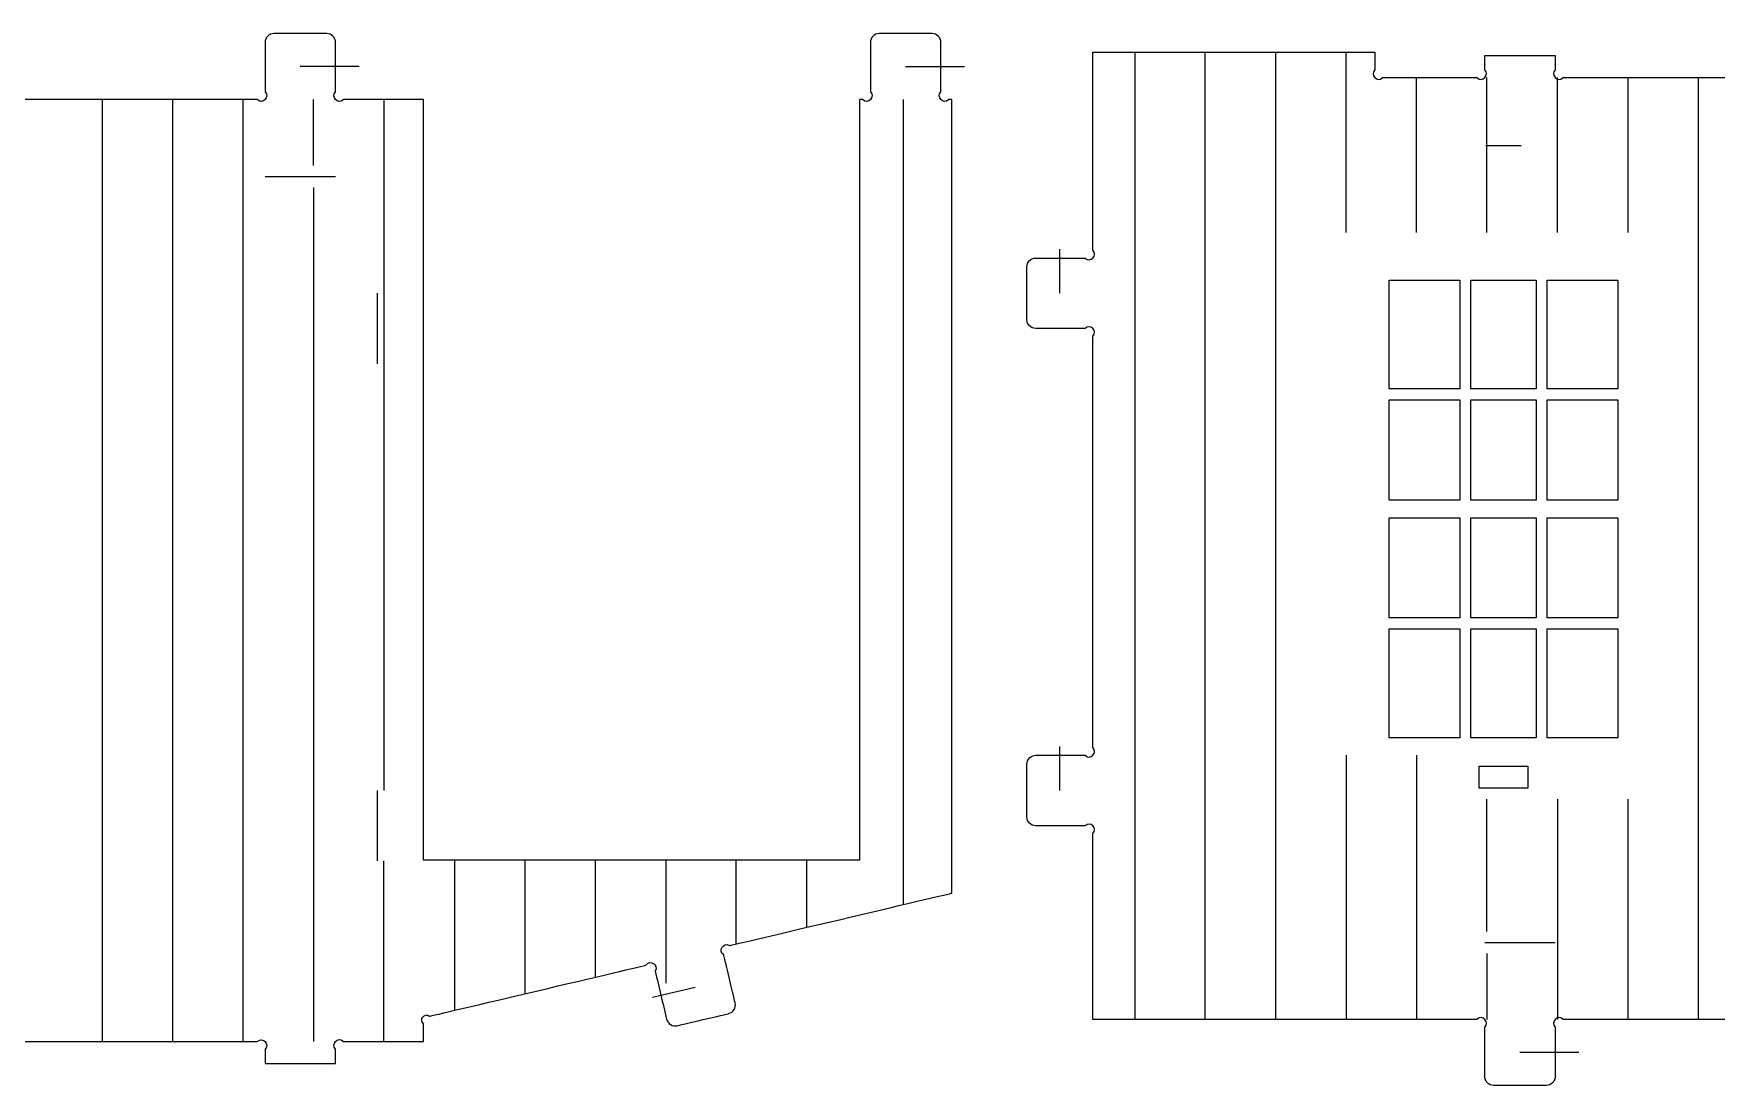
# Model space of a CAD drawing. Header units: millimetres. Extents: x -199 to 215, y -104 to 98.
# Drawn here: x -100.8 to 71.2, y -104 to 3.5 of the extents above; entities that cross this region are included whole.
import ezdxf

# ---------------------------------------------------------------- set-up
doc = ezdxf.new("R2010")
doc.units = ezdxf.units.MM
doc.header["$MEASUREMENT"] = 0
doc.layers.add('Capa 1', color=7, linetype='Continuous')

msp = doc.modelspace()

# ---------------------------------------------------------------- linework, layer by layer
at = {"layer": 'Capa 1', "color": 93, "lineweight": 18}
for points, knots in [([(-77.8962, -99.5076), (-78.7467, -99.5076), (-147.0332, -99.5076), (-181.6018, -99.5076), (-181.6018, -99.5076), (-182.1336, -98.976), (-182.9307, -99.7733), (-182.3992, -100.3048), (-182.3992, -100.3048), (-182.3992, -100.3048), (-182.3992, -101.7575), (-182.3992, -101.7575), (-182.3992, -101.7575), (-182.3992, -101.7575), (-189.5992, -101.7576), (-189.5992, -101.7576), (-189.5992, -101.7576), (-189.5992, -101.7576), (-189.5992, -100.3049), (-189.5992, -100.3049), (-189.5992, -100.3049), (-189.0674, -99.7734), (-189.8648, -98.976), (-190.3966, -99.5077), (-190.3966, -99.5077), (-190.3966, -99.5077), (-198.5989, -99.5076), (-198.5989, -99.5076), (-198.5989, -99.5076), (-198.5989, -99.5076), (-198.5989, -3.2076), (-198.5989, -3.2076), (-198.5989, -3.2076), (-198.5989, -3.2076), (-190.3965, -3.2076), (-190.3965, -3.2076), (-190.3965, -3.2076), (-189.8647, -3.7391), (-189.0674, -2.9417), (-189.5991, -2.4102), (-189.5991, -2.4102), (-189.5991, -2.4102), (-189.5991, 2.6425), (-189.5991, 2.6425), (-189.5991, 2.6425), (-189.5991, 3.1396), (-189.196, 3.5427), (-188.6989, 3.5427), (-188.6989, 3.5427), (-188.6989, 3.5427), (-183.299, 3.5426), (-183.299, 3.5426), (-183.299, 3.5426), (-182.8021, 3.5426), (-182.399, 3.1395), (-182.399, 2.6424), (-182.399, 2.6424), (-182.399, 0.9582), (-182.399, -0.726), (-182.399, -2.4103), (-182.399, -2.4103), (-182.9305, -2.9418), (-182.1334, -3.7392), (-181.6016, -3.2077), (-181.6016, -3.2077), (-181.6016, -3.2077), (-77.8962, -3.2076), (-77.8962, -3.2076), (-77.8962, -3.2076), (-77.3647, -3.7391), (-76.5676, -2.9417), (-77.0991, -2.4102), (-77.0991, -2.4102), (-77.0991, -2.4102), (-77.0991, 2.6425), (-77.0991, 2.6425), (-77.0991, 2.6425), (-77.0991, 3.1396), (-76.696, 3.5427), (-76.1991, 3.5427), (-76.1991, 3.5427), (-76.1991, 3.5427), (-70.7989, 3.5426), (-70.7989, 3.5426), (-70.7989, 3.5426), (-70.302, 3.5426), (-69.8989, 3.1395), (-69.8989, 2.6424), (-69.8989, 2.6424), (-69.8989, 0.9582), (-69.8989, -0.726), (-69.8989, -2.4103), (-69.8989, -2.4103), (-70.4307, -2.9418), (-69.6333, -3.7392), (-69.1015, -3.2077), (-69.1015, -3.2077), (-69.1015, -3.2077), (-60.899, -3.2076), (-60.899, -3.2076), (-60.899, -3.2076), (-60.899, -3.2076), (-60.899, -80.9675), (-60.899, -80.9675), (-60.899, -80.9675), (-60.899, -80.9675), (-16.349, -80.9675), (-16.349, -80.9675), (-16.349, -80.9675), (-16.349, -80.9675), (-16.349, -3.2076), (-16.349, -3.2076), (-16.349, -3.2076), (-16.349, -3.2076), (-16.0213, -3.2076), (-16.0213, -3.2076), (-16.0213, -3.2076), (-15.4895, -3.7391), (-14.6924, -2.9417), (-15.2239, -2.4102), (-15.2239, -2.4102), (-15.2239, -2.4102), (-15.2239, 2.6425), (-15.2239, 2.6425), (-15.2239, 2.6425), (-15.2239, 3.1396), (-14.8208, 3.5427), (-14.3239, 3.5427), (-14.3239, 3.5427), (-14.3239, 3.5427), (-8.9241, 3.5426), (-8.9241, 3.5426), (-8.9241, 3.5426), (-8.427, 3.5426), (-8.0239, 3.1395), (-8.0239, 2.6424), (-8.0239, 2.6424), (-8.0239, 0.9582), (-8.0239, -0.726), (-8.0239, -2.4103), (-8.0239, -2.4103), (-8.5557, -2.9418), (-7.7583, -3.7392), (-7.2268, -3.2077), (-7.2268, -3.2077), (-7.2268, -3.2077), (-6.8989, -3.2076), (-6.8989, -3.2076), (-6.8989, -3.2076), (-6.8989, -3.2076), (-6.8989, -84.3513), (-6.8989, -84.3513), (-6.8989, -84.3513), (-6.8989, -84.3513), (-29.619, -89.7079), (-29.619, -89.7079), (-29.619, -89.7079), (-30.2585, -89.3126), (-30.8515, -90.2714), (-30.212, -90.6669), (-30.212, -90.6669), (-30.212, -90.6669), (-29.0526, -95.5848), (-29.0526, -95.5848), (-29.0526, -95.5848), (-28.9386, -96.0686), (-29.2381, -96.5532), (-29.7221, -96.6673), (-29.7221, -96.6673), (-29.7221, -96.6673), (-34.9779, -97.9065), (-34.9779, -97.9065), (-34.9779, -97.9065), (-35.4618, -98.0206), (-35.9466, -97.7208), (-36.0605, -97.237), (-36.0605, -97.237), (-36.447, -95.5977), (-36.8336, -93.9584), (-37.2201, -92.3191), (-37.2201, -92.3191), (-36.8245, -91.6799), (-37.7836, -91.0868), (-38.179, -91.7261), (-38.179, -91.7261), (-38.179, -91.7261), (-60.2846, -96.9379), (-60.2846, -96.9379), (-60.2846, -96.9379), (-60.8022, -96.5284), (-61.4163, -97.3043), (-60.899, -97.7138), (-60.899, -97.7138), (-60.899, -97.7138), (-60.899, -99.5074), (-60.899, -99.5074), (-60.899, -99.5074), (-60.899, -99.5074), (-69.1016, -99.5075), (-69.1016, -99.5075), (-69.1016, -99.5075), (-69.6334, -98.9759), (-70.4307, -99.7732), (-69.899, -100.3047), (-69.899, -100.3047), (-69.899, -100.3047), (-69.899, -101.7574), (-69.899, -101.7574), (-69.899, -101.7574), (-69.899, -101.7574), (-77.099, -101.7575), (-77.099, -101.7575), (-77.099, -101.7575), (-77.099, -101.7575), (-77.099, -100.3048), (-77.099, -100.3048), (-77.099, -100.3048), (-76.5676, -99.7733), (-77.3576, -99.036), (-77.8962, -99.5076)], [0, 0, 0, 0, 0.01785714, 0.01785714, 0.01785714, 0.01785715, 0.03571429, 0.03571429, 0.03571429, 0.0357143, 0.05357143, 0.05357143, 0.05357143, 0.05357144, 0.07142857, 0.07142857, 0.07142857, 0.07142858, 0.08928571, 0.08928571, 0.08928571, 0.08928572, 0.10714286, 0.10714286, 0.10714286, 0.10714287, 0.125, 0.125, 0.125, 0.12500001, 0.14285714, 0.14285714, 0.14285714, 0.14285715, 0.16071429, 0.16071429, 0.16071429, 0.1607143, 0.17857143, 0.17857143, 0.17857143, 0.17857144, 0.19642857, 0.19642857, 0.19642857, 0.19642858, 0.21428571, 0.21428571, 0.21428571, 0.21428572, 0.23214286, 0.23214286, 0.23214286, 0.23214287, 0.25, 0.25, 0.25, 0.25000001, 0.26785714, 0.26785714, 0.26785714, 0.26785715, 0.28571429, 0.28571429, 0.28571429, 0.2857143, 0.30357143, 0.30357143, 0.30357143, 0.30357144, 0.32142857, 0.32142857, 0.32142857, 0.32142858, 0.33928571, 0.33928571, 0.33928571, 0.33928572, 0.35714286, 0.35714286, 0.35714286, 0.35714287, 0.375, 0.375, 0.375, 0.37500001, 0.39285714, 0.39285714, 0.39285714, 0.39285715, 0.41071429, 0.41071429, 0.41071429, 0.4107143, 0.42857143, 0.42857143, 0.42857143, 0.42857144, 0.44642857, 0.44642857, 0.44642857, 0.44642858, 0.46428571, 0.46428571, 0.46428571, 0.46428572, 0.48214286, 0.48214286, 0.48214286, 0.48214287, 0.5, 0.5, 0.5, 0.50000001, 0.51785714, 0.51785714, 0.51785714, 0.51785715, 0.53571429, 0.53571429, 0.53571429, 0.5357143, 0.55357143, 0.55357143, 0.55357143, 0.55357144, 0.57142857, 0.57142857, 0.57142857, 0.57142858, 0.58928571, 0.58928571, 0.58928571, 0.58928572, 0.60714286, 0.60714286, 0.60714286, 0.60714287, 0.625, 0.625, 0.625, 0.62500001, 0.64285714, 0.64285714, 0.64285714, 0.64285715, 0.66071429, 0.66071429, 0.66071429, 0.6607143, 0.67857143, 0.67857143, 0.67857143, 0.67857144, 0.69642857, 0.69642857, 0.69642857, 0.69642858, 0.71428571, 0.71428571, 0.71428571, 0.71428572, 0.73214286, 0.73214286, 0.73214286, 0.73214287, 0.75, 0.75, 0.75, 0.75000001, 0.76785714, 0.76785714, 0.76785714, 0.76785715, 0.78571429, 0.78571429, 0.78571429, 0.7857143, 0.80357143, 0.80357143, 0.80357143, 0.80357144, 0.82142857, 0.82142857, 0.82142857, 0.82142858, 0.83928571, 0.83928571, 0.83928571, 0.83928572, 0.85714286, 0.85714286, 0.85714286, 0.85714287, 0.875, 0.875, 0.875, 0.87500001, 0.89285714, 0.89285714, 0.89285714, 0.89285715, 0.91071429, 0.91071429, 0.91071429, 0.9107143, 0.92857143, 0.92857143, 0.92857143, 0.92857144, 0.94642857, 0.94642857, 0.94642857, 0.94642858, 0.96428571, 0.96428571, 0.96428571, 0.96428572, 1, 1, 1, 1]), ([(0.7712, -25.7075), (0.7712, -26.2045), (1.174, -26.6075), (1.6712, -26.6075), (1.6712, -26.6075), (1.6712, -26.6075), (6.7239, -26.6075), (6.7239, -26.6075), (6.7239, -26.6075), (7.2557, -26.0761), (8.053, -26.8734), (7.5215, -27.4049), (7.5215, -27.4049), (7.5215, -27.4049), (7.5215, -69.4605), (7.5215, -69.4605), (7.5215, -69.4605), (8.053, -69.9919), (7.2556, -70.7891), (6.7239, -70.2576), (6.7239, -70.2576), (5.0397, -70.2576), (3.3555, -70.2576), (1.6712, -70.2576), (1.6712, -70.2576), (1.1741, -70.2576), (0.7712, -70.6605), (0.7712, -71.1576), (0.7712, -71.1576), (0.7712, -71.1576), (0.7712, -76.5578), (0.7712, -76.5578), (0.7712, -76.5578), (0.7712, -77.0547), (1.174, -77.4576), (1.6712, -77.4576), (1.6712, -77.4576), (1.6712, -77.4576), (6.7239, -77.4575), (6.7239, -77.4575), (6.7239, -77.4575), (7.2557, -76.9261), (8.053, -77.7232), (7.5215, -78.2549), (7.5215, -78.2549), (7.5215, -78.2549), (7.5215, -97.2576), (7.5215, -97.2576), (7.5215, -97.2576), (7.5215, -97.2576), (46.7741, -97.2576), (46.7741, -97.2576), (46.7741, -97.2576), (47.3053, -96.7262), (48.103, -97.5233), (47.5712, -98.0548), (47.5712, -98.0548), (47.5712, -98.0548), (47.5712, -103.1075), (47.5712, -103.1075), (47.5712, -103.1075), (47.5712, -103.6046), (47.974, -104.0076), (48.4712, -104.0076), (48.4712, -104.0076), (48.4712, -104.0076), (53.8714, -104.0076), (53.8714, -104.0076), (53.8714, -104.0076), (54.3683, -104.0076), (54.7714, -103.6047), (54.7714, -103.1075), (54.7714, -103.1075), (54.7714, -101.4233), (54.7714, -99.7391), (54.7714, -98.0548), (54.7714, -98.0548), (54.2399, -97.5233), (55.0373, -96.7262), (55.5688, -97.2576), (55.5688, -97.2576), (55.5688, -97.2576), (198.4241, -97.2576), (198.4241, -97.2576), (198.4241, -97.2576), (198.9556, -96.7262), (199.753, -97.5233), (199.2212, -98.0548), (199.2212, -98.0548), (199.2212, -98.0548), (199.2212, -103.1075), (199.2212, -103.1075), (199.2212, -103.1075), (199.2212, -103.6046), (199.6243, -104.0076), (200.1214, -104.0076), (200.1214, -104.0076), (200.1214, -104.0076), (205.5213, -104.0076), (205.5213, -104.0076), (205.5213, -104.0076), (206.0184, -104.0076), (206.4213, -103.6047), (206.4213, -103.1075), (206.4213, -103.1075), (206.4213, -101.4233), (206.4213, -99.7391), (206.4213, -98.0548), (206.4213, -98.0548), (205.8898, -97.5233), (206.6872, -96.7262), (207.2187, -97.2576), (207.2187, -97.2576), (207.2187, -97.2576), (215.4215, -97.2576), (215.4215, -97.2576), (215.4215, -97.2576), (215.4215, -97.2576), (215.4215, -0.9575), (215.4215, -0.9575), (215.4215, -0.9575), (212.6872, -0.9575), (209.9529, -0.9575), (207.2186, -0.9575), (207.2186, -0.9575), (206.6871, -1.4891), (205.8897, -0.6918), (206.4212, -0.1603), (206.4212, -0.1603), (206.4212, -0.1603), (206.4212, 1.2923), (206.4212, 1.2923), (206.4212, 1.2923), (206.4212, 1.2923), (199.2212, 1.2924), (199.2212, 1.2924), (199.2212, 1.2924), (199.2212, 1.2924), (199.2212, -0.1602), (199.2212, -0.1602), (199.2212, -0.1602), (199.753, -0.6917), (198.9556, -1.4891), (198.4241, -0.9574), (198.4241, -0.9574), (198.4241, -0.9574), (55.5687, -0.9575), (55.5687, -0.9575), (55.5687, -0.9575), (55.0372, -1.4891), (54.2398, -0.6918), (54.7713, -0.1603), (54.7713, -0.1603), (54.7713, -0.1603), (54.7713, 1.2923), (54.7713, 1.2923), (54.7713, 1.2923), (54.7713, 1.2923), (47.5712, 1.2924), (47.5712, 1.2924), (47.5712, 1.2924), (47.5712, 1.2924), (47.5712, -0.1602), (47.5712, -0.1602), (47.5712, -0.1602), (48.103, -0.6917), (47.3053, -1.4891), (46.7741, -0.9574), (46.7741, -0.9574), (46.7741, -0.9574), (37.1187, -0.9575), (37.1187, -0.9575), (37.1187, -0.9575), (36.5872, -1.4891), (35.7898, -0.6918), (36.3216, -0.1603), (36.3216, -0.1603), (36.3216, -0.1603), (36.3216, 1.6536), (36.3216, 1.6536), (36.3216, 1.6536), (36.3216, 1.6536), (7.5215, 1.6536), (7.5215, 1.6536), (7.5215, 1.6536), (7.5215, 1.6536), (7.5215, -18.6103), (7.5215, -18.6103), (7.5215, -18.6103), (8.053, -19.1418), (7.2556, -19.939), (6.7239, -19.4075), (6.7239, -19.4075), (5.0397, -19.4075), (3.3555, -19.4075), (1.6712, -19.4075), (1.6712, -19.4075), (1.1741, -19.4075), (0.7712, -19.8104), (0.7712, -20.3075), (0.7712, -20.3075), (0.7712, -20.3075), (0.7712, -25.7075), (0.7712, -25.7075)], [0, 0, 0, 0, 0.01923077, 0.01923077, 0.01923077, 0.01923078, 0.03846154, 0.03846154, 0.03846154, 0.03846155, 0.05769231, 0.05769231, 0.05769231, 0.05769232, 0.07692308, 0.07692308, 0.07692308, 0.07692309, 0.09615385, 0.09615385, 0.09615385, 0.09615386, 0.11538462, 0.11538462, 0.11538462, 0.11538463, 0.13461538, 0.13461538, 0.13461538, 0.13461539, 0.15384615, 0.15384615, 0.15384615, 0.15384616, 0.17307692, 0.17307692, 0.17307692, 0.17307693, 0.19230769, 0.19230769, 0.19230769, 0.1923077, 0.21153846, 0.21153846, 0.21153846, 0.21153847, 0.23076923, 0.23076923, 0.23076923, 0.23076924, 0.25, 0.25, 0.25, 0.25000001, 0.26923077, 0.26923077, 0.26923077, 0.26923078, 0.28846154, 0.28846154, 0.28846154, 0.28846155, 0.30769231, 0.30769231, 0.30769231, 0.30769232, 0.32692308, 0.32692308, 0.32692308, 0.32692309, 0.34615385, 0.34615385, 0.34615385, 0.34615386, 0.36538462, 0.36538462, 0.36538462, 0.36538463, 0.38461538, 0.38461538, 0.38461538, 0.38461539, 0.40384615, 0.40384615, 0.40384615, 0.40384616, 0.42307692, 0.42307692, 0.42307692, 0.42307693, 0.44230769, 0.44230769, 0.44230769, 0.4423077, 0.46153846, 0.46153846, 0.46153846, 0.46153847, 0.48076923, 0.48076923, 0.48076923, 0.48076924, 0.5, 0.5, 0.5, 0.50000001, 0.51923077, 0.51923077, 0.51923077, 0.51923078, 0.53846154, 0.53846154, 0.53846154, 0.53846155, 0.55769231, 0.55769231, 0.55769231, 0.55769232, 0.57692308, 0.57692308, 0.57692308, 0.57692309, 0.59615385, 0.59615385, 0.59615385, 0.59615386, 0.61538462, 0.61538462, 0.61538462, 0.61538463, 0.63461538, 0.63461538, 0.63461538, 0.63461539, 0.65384615, 0.65384615, 0.65384615, 0.65384616, 0.67307692, 0.67307692, 0.67307692, 0.67307693, 0.69230769, 0.69230769, 0.69230769, 0.6923077, 0.71153846, 0.71153846, 0.71153846, 0.71153847, 0.73076923, 0.73076923, 0.73076923, 0.73076924, 0.75, 0.75, 0.75, 0.75000001, 0.76923077, 0.76923077, 0.76923077, 0.76923078, 0.78846154, 0.78846154, 0.78846154, 0.78846155, 0.80769231, 0.80769231, 0.80769231, 0.80769232, 0.82692308, 0.82692308, 0.82692308, 0.82692309, 0.84615385, 0.84615385, 0.84615385, 0.84615386, 0.86538462, 0.86538462, 0.86538462, 0.86538463, 0.88461538, 0.88461538, 0.88461538, 0.88461539, 0.90384615, 0.90384615, 0.90384615, 0.90384616, 0.92307692, 0.92307692, 0.92307692, 0.92307693, 0.94230769, 0.94230769, 0.94230769, 0.9423077, 0.96153846, 0.96153846, 0.96153846, 0.96153847, 1, 1, 1, 1])]:
    msp.add_open_spline(points, degree=3, knots=knots, dxfattribs=at)
at = {"layer": 'Capa 1', "color": 133, "lineweight": 18}
for points in [[(-67.4893, 0.1675), (-67.4893, 0.1675), (-73.499, 0.1675), (-73.499, 0.1675)], [(-11.624, 0.1675), (-11.624, 0.1675), (-5.6142, 0.1675), (-5.6142, 0.1675)], [(51.2839, -7.9325), (51.2839, -7.9325), (47.6836, -7.9325), (47.6836, -7.9325)], [(-77.0991, -11.0825), (-77.0991, -11.0825), (-69.899, -11.0825), (-69.899, -11.0825)], [(4.1462, -23.0075), (4.1462, -23.0075), (4.1462, -18.5075), (4.1462, -18.5075)], [(-65.624, -30.2075), (-65.624, -30.2075), (-65.624, -23.0074), (-65.624, -23.0074)], [(4.1462, -73.8576), (4.1462, -73.8576), (4.1462, -69.3576), (4.1462, -69.3576)], [(-65.624, -81.0574), (-65.624, -81.0574), (-65.624, -73.8576), (-65.624, -73.8576)], [(47.5712, -89.3826), (47.5712, -89.3826), (54.7713, -89.3826), (54.7713, -89.3826)], [(-33.1245, -94.002), (-33.1245, -94.002), (-37.5044, -95.0346), (-37.5044, -95.0346)], [(57.1813, -100.6325), (57.1813, -100.6325), (51.1715, -100.6325), (51.1715, -100.6325)]]:
    msp.add_open_spline(points, degree=3, dxfattribs=at)
at = {"layer": 'Capa 1', "lineweight": 25}
for points in [[(11.7964, 1.6536), (11.7964, 1.6536), (11.7964, -97.2575), (11.7964, -97.2575)], [(18.9962, -97.2575), (18.9962, -97.2575), (18.9962, 1.6536), (18.9962, 1.6536)], [(26.1963, 1.6536), (26.1963, 1.6536), (26.1963, -97.2575), (26.1963, -97.2575)], [(33.3961, -16.7975), (33.3961, -16.7975), (33.3961, 1.6536), (33.3961, 1.6536)], [(40.5962, -16.7975), (40.5962, -16.7975), (40.5962, -0.9575), (40.5962, -0.9575)], [(47.7965, -16.7975), (47.7965, -16.7975), (47.7965, -0.9575), (47.7965, -0.9575)], [(54.9963, -16.7975), (54.9963, -16.7975), (54.9963, -0.9575), (54.9963, -0.9575)], [(62.1964, -0.9575), (62.1964, -0.9575), (62.1964, -16.7975), (62.1964, -16.7975)], [(69.3965, -0.9575), (69.3965, -0.9575), (69.3965, -97.2576), (69.3965, -97.2576)], [(-93.7489, -3.2076), (-93.7489, -3.2076), (-93.7489, -99.5075), (-93.7489, -99.5075)], [(-86.5491, -3.2076), (-86.5491, -3.2076), (-86.5491, -99.5075), (-86.5491, -99.5075)], [(-79.349, -99.5076), (-79.349, -99.5076), (-79.349, -3.2076), (-79.349, -3.2076)], [(-72.1492, -9.9576), (-72.1492, -9.9576), (-72.1492, -3.2076), (-72.1492, -3.2076)], [(-64.9491, -3.2076), (-64.9491, -3.2076), (-64.9491, -73.8575), (-64.9491, -73.8575)], [(-11.8948, -3.2076), (-11.8948, -3.2076), (-11.8948, -85.5292), (-11.8948, -85.5292)], [(-72.1492, -12.2076), (-72.1492, -12.2076), (-72.1492, -99.5076), (-72.1492, -99.5076)], [(33.3961, -70.2575), (33.3961, -70.2575), (33.3961, -97.2575), (33.3961, -97.2575)], [(40.5962, -70.2575), (40.5962, -70.2575), (40.5962, -97.2575), (40.5962, -97.2575)], [(47.7965, -88.2574), (47.7965, -88.2574), (47.7965, -74.7575), (47.7965, -74.7575)], [(54.9963, -74.7575), (54.9963, -74.7575), (54.9963, -97.2576), (54.9963, -97.2576)], [(62.1964, -74.7575), (62.1964, -74.7575), (62.1964, -97.2576), (62.1964, -97.2576)], [(-64.9491, -99.5076), (-64.9491, -99.5076), (-64.9491, -81.0574), (-64.9491, -81.0574)], [(-57.7491, -80.9675), (-57.7491, -80.9675), (-57.7491, -96.3402), (-57.7491, -96.3402)], [(-50.549, -80.9675), (-50.549, -80.9675), (-50.549, -94.6428), (-50.549, -94.6428)], [(-43.3489, -80.9675), (-43.3489, -80.9675), (-43.3489, -92.9451), (-43.3489, -92.9451)], [(-36.1491, -80.9675), (-36.1491, -80.9675), (-36.1491, -93.5592), (-36.1491, -93.5592)], [(-28.949, -89.5502), (-28.949, -89.5502), (-28.949, -80.9675), (-28.949, -80.9675)], [(-21.7492, -80.9675), (-21.7492, -80.9675), (-21.7492, -87.8526), (-21.7492, -87.8526)], [(47.7965, -90.5076), (47.7965, -90.5076), (47.7965, -97.2576), (47.7965, -97.2576)]]:
    msp.add_open_spline(points, degree=3, dxfattribs=at)
at = {"layer": 'Capa 1', "color": 240, "lineweight": 18}
for points in [[(37.784, -32.7877), (37.784, -32.7918), (37.7874, -32.7952), (37.7915, -32.7952), (37.7915, -32.7952), (37.7915, -32.7952), (45.014, -32.7952), (45.014, -32.7952), (45.014, -32.7952), (45.0181, -32.7952), (45.0215, -32.7918), (45.0215, -32.7877), (45.0215, -32.7877), (45.0215, -32.7877), (45.0215, -21.6651), (45.0215, -21.6651), (45.0215, -21.6651), (45.0215, -21.661), (45.0181, -21.6576), (45.014, -21.6576), (45.014, -21.6576), (45.014, -21.6576), (37.7914, -21.6576), (37.7914, -21.6576), (37.7914, -21.6576), (37.7873, -21.6576), (37.7839, -21.661), (37.7839, -21.6651), (37.7839, -21.6651), (37.7839, -21.6651), (37.784, -32.7877), (37.784, -32.7877)], [(46.1537, -21.6576), (46.1496, -21.6576), (46.1462, -21.661), (46.1462, -21.6651), (46.1462, -21.6651), (46.1462, -21.6651), (46.1462, -32.7877), (46.1462, -32.7877), (46.1462, -32.7877), (46.1462, -32.7918), (46.1496, -32.7952), (46.1537, -32.7952), (46.1537, -32.7952), (46.1537, -32.7952), (52.814, -32.7952), (52.814, -32.7952), (52.814, -32.7952), (52.8181, -32.7952), (52.8215, -32.7918), (52.8215, -32.7877), (52.8215, -32.7877), (52.8215, -32.7877), (52.8215, -21.6651), (52.8215, -21.6651), (52.8215, -21.6651), (52.8215, -21.661), (52.8181, -21.6576), (52.814, -21.6576), (52.814, -21.6576), (52.814, -21.6576), (46.1537, -21.6576), (46.1537, -21.6576)], [(61.1835, -21.6651), (61.1835, -21.661), (61.1801, -21.6576), (61.176, -21.6576), (61.176, -21.6576), (61.176, -21.6576), (53.9538, -21.6576), (53.9538, -21.6576), (53.9538, -21.6576), (53.9497, -21.6576), (53.9463, -21.661), (53.9463, -21.6651), (53.9463, -21.6651), (53.9463, -21.6651), (53.9463, -32.7877), (53.9463, -32.7877), (53.9463, -32.7877), (53.9463, -32.7918), (53.9497, -32.7952), (53.9538, -32.7952), (53.9538, -32.7952), (53.9538, -32.7952), (61.1761, -32.7952), (61.1761, -32.7952), (61.1761, -32.7952), (61.1802, -32.7952), (61.1836, -32.7918), (61.1836, -32.7877), (61.1836, -32.7877), (61.1836, -32.7877), (61.1835, -21.6651), (61.1835, -21.6651)], [(45.0215, -33.9276), (45.0215, -33.9235), (45.0181, -33.9201), (45.014, -33.9201), (45.014, -33.9201), (45.014, -33.9201), (37.7914, -33.9201), (37.7914, -33.9201), (37.7914, -33.9201), (37.7873, -33.9201), (37.7839, -33.9235), (37.7839, -33.9276), (37.7839, -33.9276), (37.7839, -33.9276), (37.7839, -44.1501), (37.7839, -44.1501), (37.7839, -44.1501), (37.7839, -44.1542), (37.7873, -44.1576), (37.7914, -44.1576), (37.7914, -44.1576), (37.7914, -44.1576), (45.014, -44.1576), (45.014, -44.1576), (45.014, -44.1576), (45.0181, -44.1576), (45.0215, -44.1542), (45.0215, -44.1501), (45.0215, -44.1501), (45.0215, -44.1501), (45.0215, -33.9276), (45.0215, -33.9276)], [(52.8215, -33.9276), (52.8215, -33.9235), (52.8181, -33.9201), (52.814, -33.9201), (52.814, -33.9201), (52.814, -33.9201), (46.1538, -33.9201), (46.1538, -33.9201), (46.1538, -33.9201), (46.1497, -33.9201), (46.1463, -33.9235), (46.1463, -33.9276), (46.1463, -33.9276), (46.1463, -33.9276), (46.1463, -44.1501), (46.1463, -44.1501), (46.1463, -44.1501), (46.1463, -44.1542), (46.1497, -44.1576), (46.1538, -44.1576), (46.1538, -44.1576), (46.1538, -44.1576), (52.814, -44.1576), (52.814, -44.1576), (52.814, -44.1576), (52.8181, -44.1576), (52.8215, -44.1542), (52.8215, -44.1501), (52.8215, -44.1501), (52.8215, -44.1501), (52.8215, -33.9276), (52.8215, -33.9276)], [(61.1761, -44.1575), (61.1802, -44.1575), (61.1836, -44.1541), (61.1836, -44.15), (61.1836, -44.15), (61.1836, -44.15), (61.1836, -33.9275), (61.1836, -33.9275), (61.1836, -33.9275), (61.1836, -33.9234), (61.1802, -33.92), (61.1761, -33.92), (61.1761, -33.92), (61.1761, -33.92), (53.9538, -33.92), (53.9538, -33.92), (53.9538, -33.92), (53.9497, -33.92), (53.9463, -33.9234), (53.9463, -33.9275), (53.9463, -33.9275), (53.9463, -33.9275), (53.9463, -44.15), (53.9463, -44.15), (53.9463, -44.15), (53.9463, -44.1541), (53.9497, -44.1575), (53.9538, -44.1575), (53.9538, -44.1575), (53.9538, -44.1575), (61.1761, -44.1575), (61.1761, -44.1575)], [(37.7914, -45.9574), (37.7873, -45.9574), (37.7839, -45.9608), (37.7839, -45.9649), (37.7839, -45.9649), (37.7839, -45.9649), (37.7839, -56.1876), (37.7839, -56.1876), (37.7839, -56.1876), (37.7839, -56.1917), (37.7873, -56.1951), (37.7914, -56.1951), (37.7914, -56.1951), (37.7914, -56.1951), (45.014, -56.1952), (45.014, -56.1952), (45.014, -56.1952), (45.0181, -56.1952), (45.0215, -56.1918), (45.0215, -56.1877), (45.0215, -56.1877), (45.0215, -56.1877), (45.0215, -45.965), (45.0215, -45.965), (45.0215, -45.965), (45.0215, -45.9609), (45.0181, -45.9575), (45.014, -45.9575), (45.014, -45.9575), (45.014, -45.9575), (37.7914, -45.9574), (37.7914, -45.9574)], [(46.1537, -45.9574), (46.1496, -45.9574), (46.1462, -45.9608), (46.1462, -45.9649), (46.1462, -45.9649), (46.1462, -45.9649), (46.1462, -56.1876), (46.1462, -56.1876), (46.1462, -56.1876), (46.1462, -56.1917), (46.1496, -56.1951), (46.1537, -56.1951), (46.1537, -56.1951), (46.1537, -56.1951), (52.814, -56.1952), (52.814, -56.1952), (52.814, -56.1952), (52.8181, -56.1952), (52.8215, -56.1918), (52.8215, -56.1877), (52.8215, -56.1877), (52.8215, -56.1877), (52.8215, -45.965), (52.8215, -45.965), (52.8215, -45.965), (52.8215, -45.9609), (52.8181, -45.9575), (52.814, -45.9575), (52.814, -45.9575), (52.814, -45.9575), (46.1537, -45.9574), (46.1537, -45.9574)], [(61.1835, -45.9649), (61.1835, -45.9608), (61.1801, -45.9574), (61.176, -45.9574), (61.176, -45.9574), (61.176, -45.9574), (53.9538, -45.9575), (53.9538, -45.9575), (53.9538, -45.9575), (53.9497, -45.9575), (53.9463, -45.9609), (53.9463, -45.965), (53.9463, -45.965), (53.9463, -45.965), (53.9463, -56.1877), (53.9463, -56.1877), (53.9463, -56.1877), (53.9463, -56.1918), (53.9497, -56.1952), (53.9538, -56.1952), (53.9538, -56.1952), (53.9538, -56.1952), (61.1761, -56.1952), (61.1761, -56.1952), (61.1761, -56.1952), (61.1802, -56.1952), (61.1836, -56.1918), (61.1836, -56.1877), (61.1836, -56.1877), (61.1836, -56.1877), (61.1835, -45.9649), (61.1835, -45.9649)], [(37.7914, -57.3201), (37.7873, -57.3201), (37.7839, -57.3235), (37.7839, -57.3276), (37.7839, -57.3276), (37.7839, -57.3276), (37.7839, -68.45), (37.7839, -68.45), (37.7839, -68.45), (37.7839, -68.4541), (37.7873, -68.4575), (37.7914, -68.4575), (37.7914, -68.4575), (37.7914, -68.4575), (45.014, -68.4575), (45.014, -68.4575), (45.014, -68.4575), (45.0181, -68.4575), (45.0215, -68.4541), (45.0215, -68.45), (45.0215, -68.45), (45.0215, -68.45), (45.0215, -57.3276), (45.0215, -57.3276), (45.0215, -57.3276), (45.0215, -57.3235), (45.0181, -57.3201), (45.014, -57.3201), (45.014, -57.3201), (45.014, -57.3201), (37.7914, -57.3201), (37.7914, -57.3201)], [(46.1537, -57.3201), (46.1496, -57.3201), (46.1462, -57.3235), (46.1462, -57.3276), (46.1462, -57.3276), (46.1462, -57.3276), (46.1462, -68.45), (46.1462, -68.45), (46.1462, -68.45), (46.1462, -68.4541), (46.1496, -68.4575), (46.1537, -68.4575), (46.1537, -68.4575), (46.1537, -68.4575), (52.814, -68.4575), (52.814, -68.4575), (52.814, -68.4575), (52.8181, -68.4575), (52.8215, -68.4541), (52.8215, -68.45), (52.8215, -68.45), (52.8215, -68.45), (52.8215, -57.3276), (52.8215, -57.3276), (52.8215, -57.3276), (52.8215, -57.3235), (52.8181, -57.3201), (52.814, -57.3201), (52.814, -57.3201), (52.814, -57.3201), (46.1537, -57.3201), (46.1537, -57.3201)], [(61.1761, -68.4575), (61.1802, -68.4575), (61.1836, -68.4541), (61.1836, -68.45), (61.1836, -68.45), (61.1836, -68.45), (61.1836, -57.3276), (61.1836, -57.3276), (61.1836, -57.3276), (61.1836, -57.3235), (61.1802, -57.3201), (61.1761, -57.3201), (61.1761, -57.3201), (61.1761, -57.3201), (53.9538, -57.3201), (53.9538, -57.3201), (53.9538, -57.3201), (53.9497, -57.3201), (53.9463, -57.3235), (53.9463, -57.3276), (53.9463, -57.3276), (53.9463, -57.3276), (53.9463, -68.45), (53.9463, -68.45), (53.9463, -68.45), (53.9463, -68.4541), (53.9497, -68.4575), (53.9538, -68.4575), (53.9538, -68.4575), (53.9538, -68.4575), (61.1761, -68.4575), (61.1761, -68.4575)]]:
    msp.add_open_spline(points, degree=3, knots=[0, 0, 0, 0, 0.11111111, 0.11111111, 0.11111111, 0.11111112, 0.22222222, 0.22222222, 0.22222222, 0.22222223, 0.33333333, 0.33333333, 0.33333333, 0.33333334, 0.44444444, 0.44444444, 0.44444444, 0.44444445, 0.55555556, 0.55555556, 0.55555556, 0.55555557, 0.66666667, 0.66666667, 0.66666667, 0.66666668, 0.77777778, 0.77777778, 0.77777778, 0.77777779, 1, 1, 1, 1], dxfattribs=at)
at = {"layer": 'Capa 1', "color": 133, "lineweight": 18}
msp.add_open_spline([(47.0089, -71.3825), (47.0089, -71.3825), (47.0089, -73.6324), (47.0089, -73.6324), (47.0089, -73.6324), (47.0089, -73.6324), (51.9589, -73.6324), (51.9589, -73.6324), (51.9589, -73.6324), (51.9589, -73.6324), (51.9589, -71.3825), (51.9589, -71.3825), (51.9589, -71.3825), (51.9589, -71.3825), (47.0089, -71.3825), (47.0089, -71.3825)], degree=3, knots=[0, 0, 0, 0, 0.2, 0.2, 0.2, 0.20000001, 0.4, 0.4, 0.4, 0.40000001, 0.6, 0.6, 0.6, 0.60000001, 1, 1, 1, 1], dxfattribs=at)

doc.saveas('drawing.dxf')
